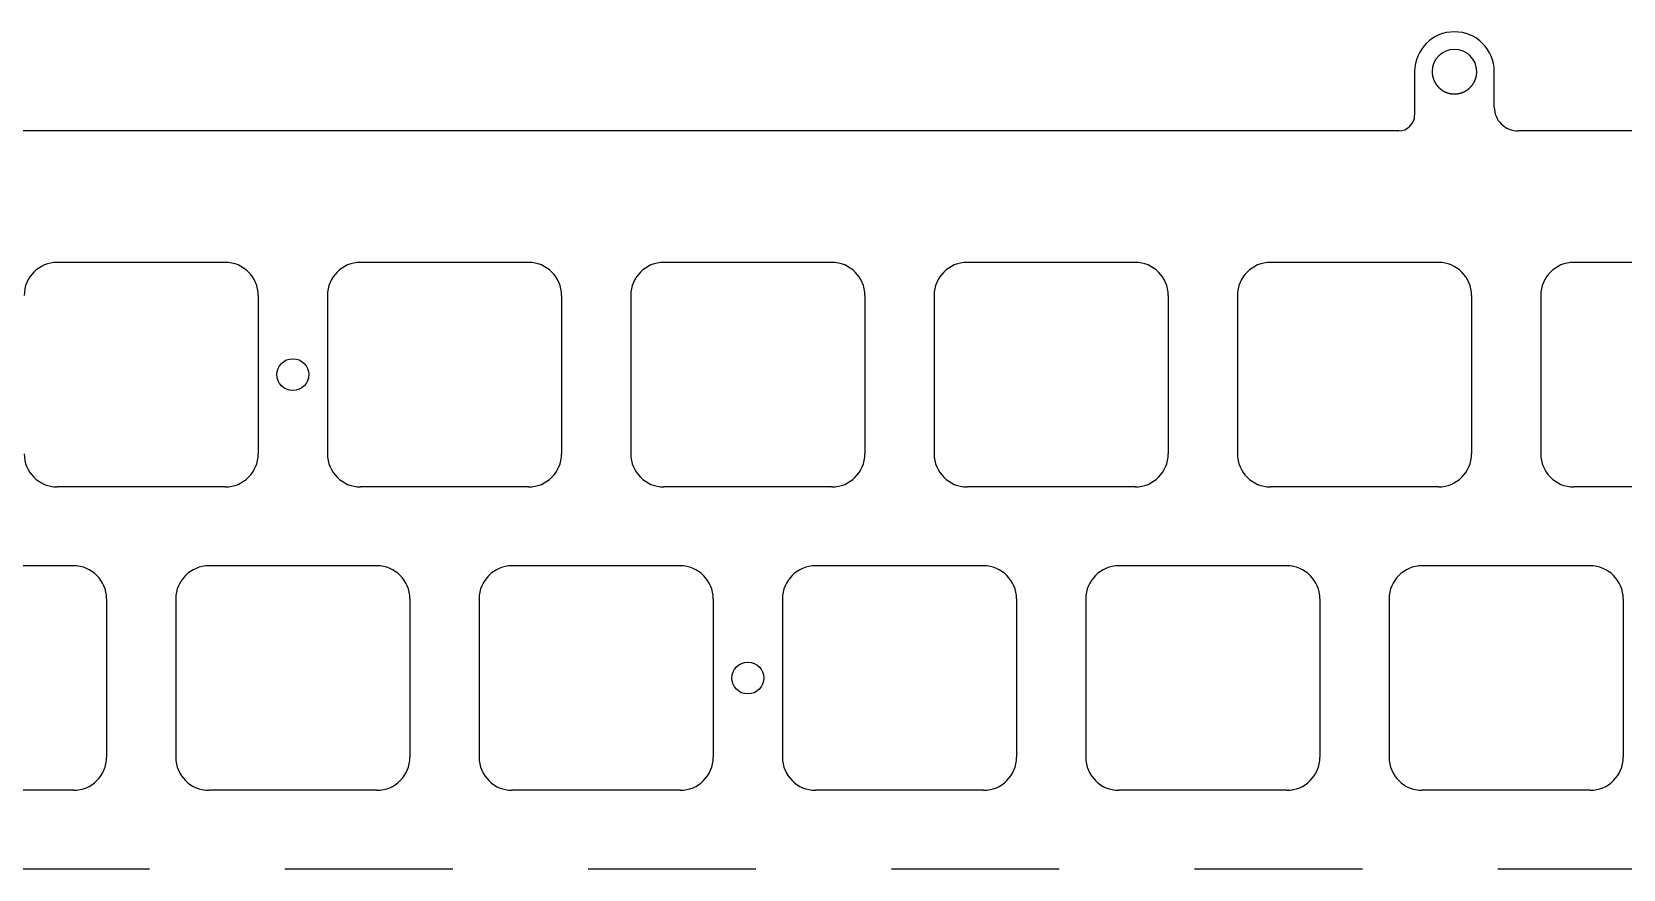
# Model space of a CAD drawing. Header units: millimetres. Extents: x -10 to 277, y -93 to 22.
# Drawn here: x 126.5 to 226.4, y -31 to 21.5 of the extents above; entities that cross this region are included whole.
import ezdxf

# ---------------------------------------------------------------- set-up
doc = ezdxf.new("R2010")
doc.units = ezdxf.units.MM
doc.layers.add('Edge.Cuts', color=53, linetype='CONTINUOUS', true_color=0xc8a339)

msp = doc.modelspace()

# ---------------------------------------------------------------- linework, layer by layer
at = {"layer": 'Edge.Cuts', "linetype": 'CONTINUOUS'}
for p, q in [((213.3295, 19.025023), (213.3295, 16.3)), ((214.4295, 19.025023), (214.42951, 19.019647)), ((214.42951, 19.019647), (214.42954, 19.01425)), ((214.42954, 19.01425), (214.429591, 19.008887)), ((214.429591, 19.008887), (214.429661, 19.003504)), ((214.429661, 19.003504), (214.429752, 18.998153)), ((214.429752, 18.998153), (214.429863, 18.992783)), ((214.429863, 18.992783), (214.429993, 18.987445)), ((217.228969, 18.986044), (217.229219, 18.996647)), ((217.229219, 18.996647), (217.22939, 19.007272)), ((217.22939, 19.007272), (217.229482, 19.017919)), ((217.229482, 19.017919), (217.2295, 19.025023)), ((218.3295, 16.8), (218.3295, 19.025023)), ((214.429993, 18.987445), (214.430145, 18.982086)), ((214.430145, 18.982086), (214.430315, 18.976759)), ((214.430315, 18.976759), (214.430506, 18.971413)), ((214.430506, 18.971413), (214.430717, 18.966096)), ((214.430717, 18.966096), (214.430948, 18.960761)), ((214.430948, 18.960761), (214.431198, 18.955454)), ((214.431198, 18.955454), (214.43147, 18.950129)), ((214.43147, 18.950129), (214.43176, 18.944832)), ((214.43176, 18.944832), (214.432071, 18.939518)), ((214.432071, 18.939518), (214.432401, 18.93423)), ((214.432401, 18.93423), (214.432752, 18.928925)), ((214.432752, 18.928925), (214.433122, 18.923646)), ((214.433122, 18.923646), (214.433513, 18.91835)), ((214.433513, 18.91835), (214.433922, 18.913079)), ((214.433922, 18.913079), (214.434353, 18.907792)), ((214.434353, 18.907792), (214.434802, 18.902529)), ((214.434802, 18.902529), (214.435273, 18.89725)), ((214.435273, 18.89725), (214.435762, 18.891994)), ((214.435762, 18.891994), (214.436272, 18.886723)), ((214.436272, 18.886723), (214.436801, 18.881475)), ((214.436801, 18.881475), (214.437351, 18.876212)), ((214.437351, 18.876212), (214.437919, 18.87097)), ((214.437919, 18.87097), (214.43851, 18.865714)), ((214.43851, 18.865714), (214.439117, 18.86048)), ((214.439117, 18.86048), (214.439747, 18.85523)), ((214.439747, 18.85523), (214.440395, 18.850002)), ((214.440395, 18.850002), (214.441065, 18.844759)), ((214.441065, 18.844759), (214.441752, 18.839537)), ((214.441752, 18.839537), (214.442462, 18.8343)), ((214.442462, 18.8343), (214.443189, 18.829084)), ((214.443189, 18.829084), (214.443939, 18.823854)), ((214.443939, 18.823854), (214.444706, 18.818643)), ((214.444706, 18.818643), (214.445495, 18.813418)), ((214.445495, 18.813418), (214.446302, 18.808212)), ((214.446302, 18.808212), (214.447131, 18.802993)), ((214.447131, 18.802993), (214.447978, 18.797793)), ((214.447978, 18.797793), (214.448848, 18.792579)), ((214.448848, 18.792579), (214.449734, 18.787383)), ((214.449734, 18.787383), (214.450644, 18.782174)), ((214.450644, 18.782174), (214.45157, 18.776983)), ((214.45157, 18.776983), (214.45252, 18.771779)), ((214.45252, 18.771779), (214.453486, 18.766592)), ((214.453486, 18.766592), (214.454476, 18.761393)), ((214.454476, 18.761393), (214.455483, 18.75621)), ((214.455483, 18.75621), (214.456512, 18.751016)), ((214.456512, 18.751016), (214.457559, 18.745837)), ((214.457559, 18.745837), (214.458629, 18.740646)), ((214.458629, 18.740646), (214.459716, 18.735471)), ((214.459716, 18.735471), (214.460827, 18.730285)), ((214.460827, 18.730285), (214.461954, 18.725113)), ((214.461954, 18.725113), (214.463105, 18.719931)), ((214.463105, 18.719931), (214.464272, 18.714763)), ((214.464272, 18.714763), (214.465463, 18.709584)), ((214.465463, 18.709584), (214.466672, 18.704419)), ((214.466672, 18.704419), (214.467903, 18.699244)), ((214.467903, 18.699244), (214.469152, 18.694082)), ((214.469152, 18.694082), (214.470424, 18.68891)), ((214.470424, 18.68891), (214.471714, 18.683751)), ((214.471714, 18.683751), (214.473026, 18.678582)), ((214.473026, 18.678582), (214.474357, 18.673427)), ((214.474357, 18.673427), (214.47571, 18.66826)), ((214.47571, 18.66826), (214.477081, 18.663107)), ((214.477081, 18.663107), (214.478476, 18.657944)), ((214.478476, 18.657944), (214.479887, 18.652793)), ((214.479887, 18.652793), (214.481323, 18.647633)), ((214.481323, 18.647633), (214.482776, 18.642484)), ((214.482776, 18.642484), (214.484252, 18.637326)), ((214.484252, 18.637326), (214.4855, 18.633023)), ((214.4855, 18.633023), (214.486993, 18.627938)), ((214.486993, 18.627938), (214.488511, 18.622844)), ((214.488511, 18.622844), (214.490043, 18.617769)), ((214.490043, 18.617769), (214.4916, 18.612685)), ((214.4916, 18.612685), (214.493171, 18.607621)), ((214.493171, 18.607621), (214.494766, 18.602548)), ((214.494766, 18.602548), (214.496376, 18.597495)), ((214.496376, 18.597495), (214.498009, 18.592433)), ((214.498009, 18.592433), (214.499657, 18.587392)), ((214.499657, 18.587392), (214.501329, 18.582343)), ((214.501329, 18.582343), (214.503016, 18.577314)), ((214.503016, 18.577314), (214.504726, 18.572277)), ((214.504726, 18.572277), (214.506451, 18.567261)), ((214.506451, 18.567261), (214.508199, 18.562238)), ((214.508199, 18.562238), (214.509961, 18.557235)), ((214.509961, 18.557235), (214.511748, 18.552225)), ((214.511748, 18.552225), (214.513548, 18.547236)), ((214.513548, 18.547236), (214.515372, 18.542241)), ((214.515372, 18.542241), (214.517209, 18.537266)), ((214.517209, 18.537266), (214.519071, 18.532285)), ((214.519071, 18.532285), (214.520946, 18.527324)), ((214.520946, 18.527324), (214.522845, 18.522358)), ((214.522845, 18.522358), (214.524757, 18.517413)), ((214.524757, 18.517413), (214.526693, 18.512462)), ((214.526693, 18.512462), (214.528643, 18.507532)), ((214.528643, 18.507532), (214.530616, 18.502597)), ((214.530616, 18.502597), (214.532603, 18.497683)), ((214.532603, 18.497683), (214.534613, 18.492764)), ((214.534613, 18.492764), (214.536636, 18.487865)), ((214.536636, 18.487865), (214.538683, 18.482963)), ((214.538683, 18.482963), (214.540743, 18.478081)), ((214.540743, 18.478081), (214.542827, 18.473195)), ((214.542827, 18.473195), (214.544923, 18.468329)), ((214.544923, 18.468329), (214.547043, 18.46346)), ((214.547043, 18.46346), (214.549176, 18.458612)), ((214.549176, 18.458612), (214.551333, 18.45376)), ((214.551333, 18.45376), (214.553502, 18.448929)), ((214.553502, 18.448929), (214.555695, 18.444095)), ((214.555695, 18.444095), (214.5579, 18.439281)), ((214.5579, 18.439281), (214.560129, 18.434465)), ((214.560129, 18.434465), (214.562371, 18.429669)), ((214.562371, 18.429669), (214.564635, 18.42487)), ((214.564635, 18.42487), (214.566913, 18.420092)), ((214.566913, 18.420092), (214.569214, 18.415312)), ((214.569214, 18.415312), (214.571527, 18.410552)), ((214.571527, 18.410552), (214.573863, 18.405791)), ((214.573863, 18.405791), (214.576212, 18.401049)), ((214.576212, 18.401049), (214.578584, 18.396306)), ((214.578584, 18.396306), (214.580969, 18.391583)), ((214.580969, 18.391583), (214.583376, 18.386859)), ((214.583376, 18.386859), (214.585796, 18.382155)), ((214.585796, 18.382155), (214.58824, 18.37745)), ((214.58824, 18.37745), (214.590695, 18.372765)), ((214.590695, 18.372765), (214.593173, 18.368078)), ((214.593173, 18.368078), (214.595664, 18.363412)), ((214.595664, 18.363412), (214.598178, 18.358746)), ((214.598178, 18.358746), (214.600704, 18.354099)), ((214.600704, 18.354099), (214.603253, 18.349452)), ((214.603253, 18.349452), (214.605813, 18.344825)), ((214.605813, 18.344825), (214.608398, 18.340197)), ((214.608398, 18.340197), (214.610993, 18.335589)), ((214.610993, 18.335589), (214.613612, 18.330982)), ((214.613612, 18.330982), (214.616243, 18.326394)), ((214.616243, 18.326394), (214.618897, 18.321806)), ((214.618897, 18.321806), (214.621563, 18.317238)), ((214.621563, 18.317238), (214.624252, 18.31267)), ((214.624252, 18.31267), (214.626952, 18.308122)), ((214.626952, 18.308122), (214.629676, 18.303575)), ((214.629676, 18.303575), (214.632411, 18.299046)), ((214.632411, 18.299046), (214.63517, 18.294519)), ((214.63517, 18.294519), (214.63794, 18.290011)), ((214.63794, 18.290011), (214.640733, 18.285505)), ((214.640733, 18.285505), (214.643537, 18.281017)), ((214.643537, 18.281017), (214.646365, 18.276531)), ((214.646365, 18.276531), (214.649204, 18.272063)), ((214.649204, 18.272063), (214.652066, 18.267598)), ((214.652066, 18.267598), (214.65494, 18.263151)), ((214.65494, 18.263151), (214.657836, 18.258706)), ((214.657836, 18.258706), (214.660744, 18.25428)), ((214.660744, 18.25428), (214.663675, 18.249856)), ((214.663675, 18.249856), (214.666618, 18.24545)), ((214.666618, 18.24545), (214.669583, 18.241047)), ((214.669583, 18.241047), (214.67256, 18.236662)), ((214.67256, 18.236662), (214.67556, 18.23228)), ((214.67556, 18.23228), (214.678572, 18.227916)), ((214.678572, 18.227916), (214.681606, 18.223554)), ((214.681606, 18.223554), (214.684651, 18.219211)), ((214.684651, 18.219211), (214.68772, 18.214871)), ((214.68772, 18.214871), (214.6908, 18.210549)), ((214.6908, 18.210549), (214.693902, 18.20623)), ((214.693902, 18.20623), (214.697017, 18.201929)), ((214.697017, 18.201929), (214.700154, 18.19763)), ((214.700154, 18.19763), (214.703302, 18.19335)), ((214.703302, 18.19335), (214.706473, 18.189074)), ((214.706473, 18.189074), (214.7095, 18.185023)), ((214.7095, 18.185023), (214.712627, 18.18087)), ((214.712627, 18.18087), (214.715777, 18.17672)), ((214.715777, 18.17672), (214.718944, 18.172582)), ((214.718944, 18.172582), (214.722133, 18.168447)), ((214.722133, 18.168447), (214.725338, 18.164323)), ((214.725338, 18.164323), (214.728566, 18.160204)), ((214.728566, 18.160204), (214.73181, 18.156097)), ((214.73181, 18.156097), (214.735075, 18.151994)), ((214.735075, 18.151994), (214.738357, 18.147904)), ((214.738357, 18.147904), (214.74166, 18.143818)), ((214.74166, 18.143818), (214.744979, 18.139745)), ((214.744979, 18.139745), (214.74832, 18.135678)), ((214.74832, 18.135678), (214.751675, 18.131623)), ((214.751675, 18.131623), (214.755052, 18.127574)), ((214.755052, 18.127574), (214.758443, 18.123539)), ((214.758443, 18.123539), (214.761856, 18.11951)), ((214.761856, 18.11951), (214.765283, 18.115495)), ((214.765283, 18.115495), (214.768732, 18.111486)), ((214.768732, 18.111486), (214.772194, 18.107492)), ((214.772194, 18.107492), (214.775677, 18.103503)), ((214.775677, 18.103503), (214.779174, 18.09953)), ((214.779174, 18.09953), (214.782692, 18.095564)), ((214.782692, 18.095564), (214.786222, 18.091613)), ((214.786222, 18.091613), (214.789774, 18.087669)), ((214.789774, 18.087669), (214.793338, 18.083741)), ((214.793338, 18.083741), (214.796923, 18.079819)), ((214.796923, 18.079819), (214.80052, 18.075915)), ((214.80052, 18.075915), (214.804138, 18.072017)), ((214.804138, 18.072017), (214.807767, 18.068136)), ((214.807767, 18.068136), (214.811417, 18.064263)), ((214.811417, 18.064263), (214.815078, 18.060406)), ((214.815078, 18.060406), (214.81876, 18.056558)), ((214.81876, 18.056558), (214.822453, 18.052727)), ((214.822453, 18.052727), (214.826166, 18.048904)), ((214.826166, 18.048904), (214.829889, 18.045098)), ((214.829889, 18.045098), (214.833633, 18.041301)), ((214.833633, 18.041301), (214.837387, 18.037522)), ((214.837387, 18.037522), (214.841161, 18.033751)), ((214.841161, 18.033751), (214.844945, 18.029999)), ((214.844945, 18.029999), (214.848748, 18.026256)), ((214.848748, 18.026256), (214.852562, 18.022531)), ((214.852562, 18.022531), (214.856395, 18.018814)), ((214.856395, 18.018814), (214.860237, 18.015117)), ((214.860237, 18.015117), (214.864098, 18.011429)), ((214.864098, 18.011429), (214.867969, 18.00776)), ((214.867969, 18.00776), (214.871859, 18.004101)), ((214.871859, 18.004101), (214.875757, 18.000461)), ((214.875757, 18.000461), (214.879675, 17.99683)), ((214.879675, 17.99683), (214.883601, 17.993219)), ((214.883601, 17.993219), (214.887546, 17.989618)), ((216.764586, 17.983413), (216.772482, 17.990554)), ((216.772482, 17.990554), (216.780325, 17.997754)), ((216.780325, 17.997754), (216.788112, 18.005012)), ((216.788112, 18.005012), (216.795845, 18.012328)), ((216.795845, 18.012328), (216.803521, 18.0197)), ((216.803521, 18.0197), (216.81114, 18.027128)), ((216.81114, 18.027128), (216.818701, 18.03461)), ((216.818701, 18.03461), (216.826202, 18.042146)), ((216.826202, 18.042146), (216.833644, 18.049735)), ((216.833644, 18.049735), (216.841024, 18.057375)), ((216.841024, 18.057375), (216.848342, 18.065066)), ((216.848342, 18.065066), (216.855597, 18.072806)), ((216.855597, 18.072806), (216.862788, 18.080595)), ((216.862788, 18.080595), (216.869914, 18.08843)), ((216.869914, 18.08843), (216.876973, 18.096311)), ((216.876973, 18.096311), (216.883965, 18.104237)), ((216.883965, 18.104237), (216.890889, 18.112205)), ((216.890889, 18.112205), (216.897743, 18.120216)), ((216.897743, 18.120216), (216.904527, 18.128266)), ((216.904527, 18.128266), (216.911239, 18.136356)), ((216.911239, 18.136356), (216.917879, 18.144483)), ((216.917879, 18.144483), (216.924445, 18.152646)), ((216.924445, 18.152646), (216.930936, 18.160843)), ((216.930936, 18.160843), (216.937352, 18.169073)), ((216.937352, 18.169073), (216.943691, 18.177335)), ((216.943691, 18.177335), (216.9495, 18.185023)), ((216.9495, 18.185023), (216.95583, 18.19353)), ((216.95583, 18.19353), (216.962092, 18.202078)), ((216.962092, 18.202078), (216.968286, 18.210669)), ((216.968286, 18.210669), (216.974411, 18.2193)), ((216.974411, 18.2193), (216.980468, 18.227973)), ((216.980468, 18.227973), (216.986457, 18.236687)), ((216.986457, 18.236687), (216.992377, 18.245443)), ((216.992377, 18.245443), (216.998228, 18.254239)), ((216.998228, 18.254239), (217.004011, 18.263075)), ((217.004011, 18.263075), (217.009725, 18.271953)), ((217.009725, 18.271953), (217.015371, 18.28087)), ((217.015371, 18.28087), (217.020947, 18.289828)), ((217.020947, 18.289828), (217.026455, 18.298826)), ((217.026455, 18.298826), (217.031893, 18.307863)), ((217.031893, 18.307863), (217.037262, 18.31694)), ((217.037262, 18.31694), (217.042562, 18.326057)), ((217.042562, 18.326057), (217.047793, 18.335212)), ((217.047793, 18.335212), (217.052953, 18.344406)), ((217.052953, 18.344406), (217.058045, 18.353638)), ((217.058045, 18.353638), (217.063066, 18.362909)), ((217.063066, 18.362909), (217.068017, 18.372218)), ((217.068017, 18.372218), (217.072898, 18.381564)), ((217.072898, 18.381564), (217.077708, 18.390947)), ((217.077708, 18.390947), (217.082448, 18.400367)), ((217.082448, 18.400367), (217.087117, 18.409824)), ((217.087117, 18.409824), (217.091715, 18.419316)), ((217.091715, 18.419316), (217.096242, 18.428845)), ((217.096242, 18.428845), (217.100697, 18.438408)), ((217.100697, 18.438408), (217.105081, 18.448006)), ((217.105081, 18.448006), (217.109392, 18.457639)), ((217.109392, 18.457639), (217.113632, 18.467305)), ((217.113632, 18.467305), (217.117799, 18.477004)), ((217.117799, 18.477004), (217.121894, 18.486736)), ((217.121894, 18.486736), (217.125915, 18.4965)), ((217.125915, 18.4965), (217.129864, 18.506295)), ((217.129864, 18.506295), (217.133739, 18.516121)), ((217.133739, 18.516121), (217.13754, 18.525976)), ((217.13754, 18.525976), (217.141268, 18.535861)), ((217.141268, 18.535861), (217.144921, 18.545775)), ((217.144921, 18.545775), (217.148499, 18.555716)), ((217.148499, 18.555716), (217.152002, 18.565684)), ((217.152002, 18.565684), (217.15543, 18.575677)), ((217.15543, 18.575677), (217.158783, 18.585696)), ((217.158783, 18.585696), (217.16206, 18.595739)), ((217.16206, 18.595739), (217.16526, 18.605804)), ((217.16526, 18.605804), (217.168384, 18.615891)), ((217.168384, 18.615891), (217.171431, 18.625999)), ((217.171431, 18.625999), (217.1735, 18.633023)), ((217.1735, 18.633023), (217.176451, 18.643284)), ((217.176451, 18.643284), (217.179321, 18.65355)), ((217.179321, 18.65355), (217.182109, 18.663819)), ((217.182109, 18.663819), (217.184816, 18.674092)), ((217.184816, 18.674092), (217.187442, 18.68437)), ((217.187442, 18.68437), (217.189987, 18.694653)), ((217.189987, 18.694653), (217.192451, 18.704941)), ((217.192451, 18.704941), (217.194835, 18.715235)), ((217.194835, 18.715235), (217.197138, 18.725534)), ((217.197138, 18.725534), (217.199361, 18.73584)), ((217.199361, 18.73584), (217.201505, 18.746152)), ((217.201505, 18.746152), (217.203568, 18.75647)), ((217.203568, 18.75647), (217.205552, 18.766796)), ((217.205552, 18.766796), (217.207456, 18.777129)), ((217.207456, 18.777129), (217.20928, 18.78747)), ((217.20928, 18.78747), (217.211026, 18.797819)), ((217.211026, 18.797819), (217.212692, 18.808177)), ((217.212692, 18.808177), (217.214279, 18.818543)), ((217.214279, 18.818543), (217.215787, 18.828919)), ((217.215787, 18.828919), (217.217216, 18.839305)), ((217.217216, 18.839305), (217.218567, 18.849701)), ((217.218567, 18.849701), (217.219838, 18.860108)), ((217.219838, 18.860108), (217.221031, 18.870527)), ((217.221031, 18.870527), (217.222146, 18.880957)), ((217.222146, 18.880957), (217.223181, 18.891399)), ((217.223181, 18.891399), (217.224139, 18.901855)), ((217.224139, 18.901855), (217.225017, 18.912324)), ((217.225017, 18.912324), (217.225817, 18.922807)), ((217.225817, 18.922807), (217.226539, 18.933305)), ((217.226539, 18.933305), (217.227182, 18.943818)), ((217.227182, 18.943818), (217.227747, 18.954348)), ((217.227747, 18.954348), (217.228233, 18.964895)), ((217.228233, 18.964895), (217.22864, 18.97546)), ((217.22864, 18.97546), (217.228969, 18.986044)), ((214.887546, 17.989618), (214.891499, 17.986036)), ((214.891499, 17.986036), (214.895471, 17.982465)), ((214.895471, 17.982465), (214.899451, 17.978914)), ((214.899451, 17.978914), (214.903449, 17.975372)), ((214.903449, 17.975372), (214.907455, 17.971852)), ((214.907455, 17.971852), (214.911479, 17.968341)), ((214.911479, 17.968341), (214.915511, 17.964851)), ((214.915511, 17.964851), (214.91956, 17.961371)), ((214.91956, 17.961371), (214.923617, 17.957912)), ((214.923617, 17.957912), (214.927692, 17.954464)), ((214.927692, 17.954464), (214.931773, 17.951037)), ((214.931773, 17.951037), (214.935873, 17.94762)), ((214.935873, 17.94762), (214.939979, 17.944224)), ((214.939979, 17.944224), (214.944103, 17.94084)), ((214.944103, 17.94084), (214.948233, 17.937476)), ((214.948233, 17.937476), (214.95238, 17.934124)), ((214.95238, 17.934124), (214.956534, 17.930793)), ((214.956534, 17.930793), (214.960705, 17.927474)), ((214.960705, 17.927474), (214.964882, 17.924176)), ((214.964882, 17.924176), (214.969076, 17.920889)), ((214.969076, 17.920889), (214.973275, 17.917624)), ((214.973275, 17.917624), (214.977492, 17.914371)), ((214.977492, 17.914371), (214.981714, 17.911139)), ((214.981714, 17.911139), (214.985953, 17.907919)), ((214.985953, 17.907919), (214.990197, 17.904721)), ((214.990197, 17.904721), (214.994458, 17.901535)), ((214.994458, 17.901535), (214.998724, 17.89837)), ((214.998724, 17.89837), (215.003007, 17.895218)), ((215.003007, 17.895218), (215.007293, 17.892088)), ((215.007293, 17.892088), (215.011597, 17.88897)), ((215.011597, 17.88897), (215.015905, 17.885874)), ((215.015905, 17.885874), (215.02023, 17.882791)), ((215.02023, 17.882791), (215.024558, 17.879729)), ((215.024558, 17.879729), (215.028904, 17.876681)), ((215.028904, 17.876681), (215.033252, 17.873654)), ((215.033252, 17.873654), (215.037618, 17.87064)), ((215.037618, 17.87064), (215.041986, 17.867648)), ((215.041986, 17.867648), (215.046372, 17.86467)), ((215.046372, 17.86467), (215.05076, 17.861713)), ((215.05076, 17.861713), (215.055165, 17.858769)), ((215.055165, 17.858769), (215.059572, 17.855848)), ((215.059572, 17.855848), (215.063996, 17.85294)), ((215.063996, 17.85294), (215.068423, 17.850054)), ((215.068423, 17.850054), (215.072866, 17.847182)), ((215.072866, 17.847182), (215.077311, 17.844331)), ((215.077311, 17.844331), (215.081773, 17.841495)), ((215.081773, 17.841495), (215.086237, 17.83868)), ((215.086237, 17.83868), (215.090716, 17.83588)), ((215.090716, 17.83588), (215.095199, 17.833101)), ((215.095199, 17.833101), (215.099696, 17.830336)), ((215.099696, 17.830336), (215.104196, 17.827594)), ((215.104196, 17.827594), (215.108712, 17.824866)), ((215.108712, 17.824866), (215.113229, 17.822159)), ((215.113229, 17.822159), (215.117762, 17.819467)), ((215.117762, 17.819467), (215.122297, 17.816797)), ((215.122297, 17.816797), (215.126847, 17.814141)), ((215.126847, 17.814141), (215.131399, 17.811508)), ((215.131399, 17.811508), (215.135966, 17.808889)), ((215.135966, 17.808889), (215.140535, 17.806292)), ((215.140535, 17.806292), (215.145119, 17.803709)), ((215.145119, 17.803709), (215.149704, 17.801149)), ((215.149704, 17.801149), (215.154305, 17.798603)), ((215.154305, 17.798603), (215.158907, 17.79608)), ((215.158907, 17.79608), (215.163523, 17.793571)), ((215.163523, 17.793571), (215.170676, 17.789729)), ((215.170676, 17.789729), (215.17532, 17.787264)), ((215.17532, 17.787264), (215.179977, 17.784814)), ((215.179977, 17.784814), (215.184646, 17.78238)), ((215.184646, 17.78238), (215.189328, 17.779963)), ((215.189328, 17.779963), (215.194021, 17.777562)), ((215.194021, 17.777562), (215.198727, 17.775177)), ((215.198727, 17.775177), (215.203443, 17.77281)), ((215.203443, 17.77281), (215.208172, 17.770458)), ((215.208172, 17.770458), (215.212911, 17.768124)), ((215.212911, 17.768124), (215.217663, 17.765806)), ((215.217663, 17.765806), (215.222424, 17.763505)), ((215.222424, 17.763505), (215.227197, 17.761221)), ((215.227197, 17.761221), (215.231979, 17.758955)), ((215.231979, 17.758955), (215.236774, 17.756705)), ((215.236774, 17.756705), (215.241576, 17.754474)), ((215.241576, 17.754474), (215.246391, 17.752258)), ((215.246391, 17.752258), (215.251214, 17.750062)), ((215.251214, 17.750062), (215.256048, 17.747882)), ((215.256048, 17.747882), (215.26089, 17.74572)), ((215.26089, 17.74572), (215.265744, 17.743575)), ((215.265744, 17.743575), (215.270604, 17.74145)), ((215.270604, 17.74145), (215.275476, 17.73934)), ((215.275476, 17.73934), (215.280354, 17.737251)), ((215.280354, 17.737251), (215.285243, 17.735178)), ((215.285243, 17.735178), (215.290138, 17.733124)), ((215.290138, 17.733124), (215.295045, 17.731087)), ((215.295045, 17.731087), (215.299956, 17.72907)), ((215.299956, 17.72907), (215.304879, 17.72707)), ((215.304879, 17.72707), (215.309806, 17.72509)), ((215.309806, 17.72509), (215.314744, 17.723127)), ((215.314744, 17.723127), (215.319687, 17.721183)), ((215.319687, 17.721183), (215.32464, 17.719258)), ((215.32464, 17.719258), (215.329597, 17.717352)), ((215.329597, 17.717352), (215.334564, 17.715463)), ((215.334564, 17.715463), (215.339534, 17.713595)), ((215.339534, 17.713595), (215.344515, 17.711744)), ((215.344515, 17.711744), (215.349499, 17.709914)), ((215.349499, 17.709914), (215.354493, 17.708101)), ((215.354493, 17.708101), (215.359489, 17.706309)), ((215.359489, 17.706309), (215.364495, 17.704534)), ((215.364495, 17.704534), (215.369503, 17.70278)), ((215.369503, 17.70278), (215.37452, 17.701044)), ((215.37452, 17.701044), (215.379539, 17.699329)), ((215.379539, 17.699329), (215.384568, 17.697631)), ((215.384568, 17.697631), (215.389598, 17.695954)), ((215.389598, 17.695954), (215.394637, 17.694295)), ((215.394637, 17.694295), (215.399676, 17.692658)), ((215.399676, 17.692658), (215.404725, 17.691038)), ((215.404725, 17.691038), (215.409774, 17.689439)), ((215.409774, 17.689439), (215.414831, 17.687858)), ((215.414831, 17.687858), (215.419889, 17.686299)), ((215.419889, 17.686299), (215.424955, 17.684758)), ((215.424955, 17.684758), (215.430021, 17.683237)), ((215.430021, 17.683237), (215.435095, 17.681736)), ((215.435095, 17.681736), (215.440168, 17.680255)), ((215.440168, 17.680255), (215.445249, 17.678793)), ((215.445249, 17.678793), (215.450329, 17.677352)), ((215.450329, 17.677352), (215.455417, 17.67593)), ((215.455417, 17.67593), (215.460504, 17.674529)), ((215.460504, 17.674529), (215.465598, 17.673146)), ((215.465598, 17.673146), (215.47069, 17.671785)), ((215.47069, 17.671785), (215.47579, 17.670442)), ((215.47579, 17.670442), (215.484884, 17.6681)), ((215.484884, 17.6681), (215.495077, 17.665553)), ((215.495077, 17.665553), (215.505303, 17.663079)), ((215.505303, 17.663079), (215.515561, 17.660681)), ((215.515561, 17.660681), (215.525849, 17.658358)), ((215.525849, 17.658358), (215.536165, 17.65611)), ((215.536165, 17.65611), (215.546509, 17.653938)), ((215.546509, 17.653938), (215.556878, 17.651842)), ((215.556878, 17.651842), (215.562072, 17.650823)), ((215.562072, 17.650823), (215.567272, 17.649824)), ((215.567272, 17.649824), (215.572477, 17.648843)), ((215.572477, 17.648843), (215.577688, 17.647882)), ((215.577688, 17.647882), (215.582904, 17.64694)), ((215.582904, 17.64694), (215.588126, 17.646018)), ((215.588126, 17.646018), (215.593352, 17.645115)), ((215.593352, 17.645115), (215.598583, 17.644232)), ((215.598583, 17.644232), (215.603819, 17.643368)), ((215.603819, 17.643368), (215.609059, 17.642523)), ((215.609059, 17.642523), (215.614303, 17.641698)), ((215.614303, 17.641698), (215.619551, 17.640893)), ((215.619551, 17.640893), (215.624803, 17.640108)), ((215.624803, 17.640108), (215.630059, 17.639342)), ((215.630059, 17.639342), (215.635318, 17.638596)), ((215.635318, 17.638596), (215.64058, 17.637869)), ((215.64058, 17.637869), (215.645845, 17.637163)), ((215.645845, 17.637163), (215.651114, 17.636476)), ((215.651114, 17.636476), (215.656384, 17.635809)), ((215.656384, 17.635809), (215.661658, 17.635162)), ((215.661658, 17.635162), (215.666933, 17.634535)), ((215.666933, 17.634535), (215.672212, 17.633927)), ((215.672212, 17.633927), (215.677491, 17.63334)), ((215.677491, 17.63334), (215.682773, 17.632773)), ((215.682773, 17.632773), (215.688055, 17.632225)), ((215.688055, 17.632225), (215.69334, 17.631697)), ((215.69334, 17.631697), (215.698625, 17.63119)), ((215.698625, 17.63119), (215.703913, 17.630702)), ((215.703913, 17.630702), (215.709199, 17.630235)), ((215.709199, 17.630235), (215.714488, 17.629787)), ((215.714488, 17.629787), (215.719776, 17.62936)), ((215.719776, 17.62936), (215.725066, 17.628953)), ((215.725066, 17.628953), (215.730353, 17.628565)), ((215.730353, 17.628565), (215.735643, 17.628198)), ((215.735643, 17.628198), (215.740931, 17.627851)), ((215.740931, 17.627851), (215.74622, 17.627524)), ((215.74622, 17.627524), (215.751506, 17.627217)), ((215.751506, 17.627217), (215.756794, 17.62693)), ((215.756794, 17.62693), (215.762078, 17.626663)), ((215.762078, 17.626663), (215.767364, 17.626417)), ((215.767364, 17.626417), (215.772646, 17.62619)), ((215.772646, 17.62619), (215.777929, 17.625984)), ((215.777929, 17.625984), (215.783207, 17.625797)), ((215.783207, 17.625797), (215.788486, 17.625631)), ((215.788486, 17.625631), (215.793761, 17.625485)), ((215.793761, 17.625485), (215.799036, 17.625359)), ((215.799036, 17.625359), (215.804306, 17.625253)), ((215.804306, 17.625253), (215.809576, 17.625167)), ((215.809576, 17.625167), (215.814841, 17.625101)), ((215.814841, 17.625101), (215.820106, 17.625055)), ((215.820106, 17.625055), (215.8295, 17.625023)), ((215.8295, 17.625023), (215.840005, 17.625063)), ((215.840005, 17.625063), (215.850522, 17.625183)), ((215.850522, 17.625183), (215.86105, 17.625383)), ((215.86105, 17.625383), (215.871588, 17.625663)), ((215.871588, 17.625663), (215.882135, 17.626024)), ((215.882135, 17.626024), (215.892689, 17.626464)), ((215.892689, 17.626464), (215.903249, 17.626985)), ((215.903249, 17.626985), (215.913813, 17.627586)), ((215.913813, 17.627586), (215.92438, 17.628268)), ((215.92438, 17.628268), (215.934949, 17.629029)), ((215.934949, 17.629029), (215.945518, 17.629871)), ((215.945518, 17.629871), (215.956085, 17.630793)), ((215.956085, 17.630793), (215.966649, 17.631795)), ((215.966649, 17.631795), (215.97721, 17.632877)), ((215.97721, 17.632877), (215.987764, 17.634038)), ((215.987764, 17.634038), (215.998311, 17.635279)), ((215.998311, 17.635279), (216.00885, 17.6366)), ((216.00885, 17.6366), (216.019378, 17.638)), ((216.019378, 17.638), (216.029894, 17.639479)), ((216.029894, 17.639479), (216.040397, 17.641037)), ((216.040397, 17.641037), (216.050885, 17.642674)), ((216.050885, 17.642674), (216.061357, 17.644389)), ((216.061357, 17.644389), (216.066587, 17.645276)), ((216.066587, 17.645276), (216.071812, 17.646182)), ((216.071812, 17.646182), (216.077032, 17.647108)), ((216.077032, 17.647108), (216.082247, 17.648053)), ((216.082247, 17.648053), (216.087456, 17.649018)), ((216.087456, 17.649018), (216.092661, 17.650002)), ((216.092661, 17.650002), (216.09786, 17.651005)), ((216.09786, 17.651005), (216.103053, 17.652027)), ((216.103053, 17.652027), (216.10824, 17.653069)), ((216.10824, 17.653069), (216.113421, 17.65413)), ((216.113421, 17.65413), (216.118595, 17.65521)), ((216.118595, 17.65521), (216.123764, 17.656309)), ((216.123764, 17.656309), (216.128925, 17.657427)), ((216.128925, 17.657427), (216.13408, 17.658564)), ((216.13408, 17.658564), (216.139227, 17.65972)), ((216.139227, 17.65972), (216.144367, 17.660895)), ((216.144367, 17.660895), (216.1495, 17.662088)), ((216.1495, 17.662088), (216.154626, 17.663301)), ((216.154626, 17.663301), (216.159743, 17.664532)), ((216.159743, 17.664532), (216.164852, 17.665782)), ((216.164852, 17.665782), (216.174115, 17.6681)), ((216.174115, 17.6681), (216.184295, 17.670727)), ((216.184295, 17.670727), (216.194466, 17.673433)), ((216.194466, 17.673433), (216.204625, 17.67622)), ((216.204625, 17.67622), (216.214773, 17.679085)), ((216.214773, 17.679085), (216.224906, 17.682031)), ((216.224906, 17.682031), (216.235026, 17.685055)), ((216.235026, 17.685055), (216.245129, 17.688157)), ((216.245129, 17.688157), (216.255216, 17.691338)), ((216.255216, 17.691338), (216.265285, 17.694597)), ((216.265285, 17.694597), (216.275334, 17.697934)), ((216.275334, 17.697934), (216.285363, 17.701349)), ((216.285363, 17.701349), (216.295371, 17.70484)), ((216.295371, 17.70484), (216.305355, 17.708408)), ((216.305355, 17.708408), (216.315315, 17.712052)), ((216.315315, 17.712052), (216.325249, 17.715771)), ((216.325249, 17.715771), (216.335156, 17.719566)), ((216.335156, 17.719566), (216.345035, 17.723436)), ((216.345035, 17.723436), (216.354885, 17.72738)), ((216.354885, 17.72738), (216.364704, 17.731397)), ((216.364704, 17.731397), (216.374491, 17.735488)), ((216.374491, 17.735488), (216.384244, 17.739651)), ((216.384244, 17.739651), (216.393962, 17.743886)), ((216.393962, 17.743886), (216.403644, 17.748193)), ((216.403644, 17.748193), (216.413288, 17.75257)), ((216.413288, 17.75257), (216.422893, 17.757017)), ((216.422893, 17.757017), (216.432458, 17.761534)), ((216.432458, 17.761534), (216.441981, 17.766119)), ((216.441981, 17.766119), (216.451461, 17.770772)), ((216.451461, 17.770772), (216.460896, 17.775492)), ((216.460896, 17.775492), (216.470285, 17.780279)), ((216.470285, 17.780279), (216.479626, 17.785131)), ((216.479626, 17.785131), (216.488323, 17.789729)), ((216.488323, 17.789729), (216.49754, 17.79469)), ((216.49754, 17.79469), (216.506724, 17.799724)), ((216.506724, 17.799724), (216.515877, 17.804831)), ((216.515877, 17.804831), (216.524995, 17.810011)), ((216.524995, 17.810011), (216.534081, 17.815264)), ((216.534081, 17.815264), (216.543132, 17.82059)), ((216.543132, 17.82059), (216.552149, 17.825987)), ((216.552149, 17.825987), (216.561131, 17.831457)), ((216.561131, 17.831457), (216.570077, 17.836998)), ((216.570077, 17.836998), (216.578987, 17.842611)), ((216.578987, 17.842611), (216.587861, 17.848295)), ((216.587861, 17.848295), (216.596697, 17.85405)), ((216.596697, 17.85405), (216.605495, 17.859876)), ((216.605495, 17.859876), (216.614255, 17.865772)), ((216.614255, 17.865772), (216.622976, 17.871738)), ((216.622976, 17.871738), (216.631657, 17.877773)), ((216.631657, 17.877773), (216.640297, 17.883877)), ((216.640297, 17.883877), (216.648897, 17.89005)), ((216.648897, 17.89005), (216.657455, 17.896292)), ((216.657455, 17.896292), (216.665971, 17.902601)), ((216.665971, 17.902601), (216.674444, 17.908978)), ((216.674444, 17.908978), (216.682873, 17.915421)), ((216.682873, 17.915421), (216.691257, 17.921931)), ((216.691257, 17.921931), (216.699597, 17.928507)), ((216.699597, 17.928507), (216.70789, 17.935148)), ((216.70789, 17.935148), (216.716136, 17.941854)), ((216.716136, 17.941854), (216.724335, 17.948624)), ((216.724335, 17.948624), (216.732485, 17.955458)), ((216.732485, 17.955458), (216.740587, 17.962354)), ((216.740587, 17.962354), (216.748638, 17.969313)), ((216.748638, 17.969313), (216.756638, 17.976333)), ((216.756638, 17.976333), (216.764586, 17.983413)), ((212.3295, 15.3), (54.3705, 15.3)), ((270.6, 15.3), (219.8295, 15.3)), ((138.625, 7.05), (128.075, 7.05)), ((157.675, 7.05), (147.125, 7.05)), ((176.725, 7.05), (166.175, 7.05)), ((195.775, 7.05), (185.225, 7.05)), ((214.825, 7.05), (204.275, 7.05)), ((233.875, 7.05), (223.325, 7.05)), ((140.7, 4.975), (140.7, -4.975)), ((145.05, 4.975), (145.05, -4.975)), ((159.75, 4.975), (159.75, -4.975)), ((164.1, 4.975), (164.1, -4.975)), ((178.8, 4.975), (178.8, -4.975)), ((183.15, 4.975), (183.15, -4.975)), ((197.85, 4.975), (197.85, -4.975)), ((202.2, 4.975), (202.2, -4.975)), ((216.9, 4.975), (216.9, -4.975)), ((221.25, 4.975), (221.25, -4.975)), ((138.625, -7.05), (128.075, -7.05)), ((157.675, -7.05), (147.125, -7.05)), ((176.725, -7.05), (166.175, -7.05)), ((195.775, -7.05), (185.225, -7.05)), ((214.825, -7.05), (204.275, -7.05)), ((233.875, -7.05), (223.325, -7.05)), ((129.1, -12), (118.55, -12)), ((148.15, -12), (137.6, -12)), ((167.2, -12), (156.65, -12)), ((186.25, -12), (175.7, -12)), ((205.3, -12), (194.75, -12)), ((224.35, -12), (213.8, -12)), ((131.175, -14.075), (131.175, -24.025)), ((135.525, -14.075), (135.525, -24.025)), ((150.225, -14.075), (150.225, -24.025)), ((154.575, -14.075), (154.575, -24.025)), ((169.275, -14.075), (169.275, -24.025)), ((173.625, -14.075), (173.625, -24.025)), ((188.325, -14.075), (188.325, -24.025)), ((192.675, -14.075), (192.675, -24.025)), ((207.375, -14.075), (207.375, -24.025)), ((211.725, -14.075), (211.725, -24.025)), ((226.425, -14.075), (226.425, -24.025)), ((129.1, -26.1), (118.55, -26.1)), ((148.15, -26.1), (137.6, -26.1)), ((167.2, -26.1), (156.65, -26.1)), ((186.25, -26.1), (175.7, -26.1)), ((205.3, -26.1), (194.75, -26.1)), ((224.35, -26.1), (213.8, -26.1)), ((133.8625, -31.05), (123.3125, -31.05)), ((152.9125, -31.05), (142.3625, -31.05)), ((171.9625, -31.05), (161.4125, -31.05)), ((191.0125, -31.05), (180.4625, -31.05)), ((210.0625, -31.05), (199.5125, -31.05)), ((229.1125, -31.05), (218.5625, -31.05))]:
    msp.add_line(p, q, dxfattribs=at)
at = {"layer": 'Edge.Cuts'}
for centre in [(142.875, 0), (171.45, -19.05)]:
    msp.add_circle(centre, 1, dxfattribs=at)
for centre, radius, start, end in [((215.8295, 19.025023), 2.5, 0, 180), ((215.8295, 19.025023), 1.4, 0, 180), ((212.329497, 16.300003), 1.000003, -89.99982811, -0.00017189), ((219.829499, 16.799999), 1.499999, -180.0000382, -89.9999618), ((128.075, 4.975), 2.075, 90, 180), ((138.625, 4.975), 2.075, 0, 90), ((147.125, 4.975), 2.075, 90, 180), ((157.675, 4.975), 2.075, 0, 90), ((166.175, 4.975), 2.075, 90, 180), ((176.725, 4.975), 2.075, 0, 90), ((185.225, 4.975), 2.075, 90, 180), ((195.775, 4.975), 2.075, 0, 90), ((204.275, 4.975), 2.075, 90, 180), ((214.825, 4.975), 2.075, 0, 90), ((223.325, 4.975), 2.075, 90, 180), ((128.075, -4.975), 2.075, -180, -90), ((138.625, -4.975), 2.075, -90, 0), ((147.125, -4.975), 2.075, -180, -90), ((157.675, -4.975), 2.075, -90, 0), ((166.175, -4.975), 2.075, -180, -90), ((176.725, -4.975), 2.075, -90, 0), ((185.225, -4.975), 2.075, -180, -90), ((195.775, -4.975), 2.075, -90, 0), ((204.275, -4.975), 2.075, -180, -90), ((214.825, -4.975), 2.075, -90, 0), ((223.325, -4.975), 2.075, -180, -90), ((129.1, -14.075), 2.075, 0, 90), ((137.6, -14.075), 2.075, 90, 180), ((148.15, -14.075), 2.075, 0, 90), ((156.65, -14.075), 2.075, 90, 180), ((167.2, -14.075), 2.075, 0, 90), ((175.7, -14.075), 2.075, 90, 180), ((186.25, -14.075), 2.075, 0, 90), ((194.75, -14.075), 2.075, 90, 180), ((205.3, -14.075), 2.075, 0, 90), ((213.8, -14.075), 2.075, 90, 180), ((224.35, -14.075), 2.075, 0, 90), ((129.1, -24.025), 2.075, -90, 0), ((137.6, -24.025), 2.075, -180, -90), ((148.15, -24.025), 2.075, -90, 0), ((156.65, -24.025), 2.075, -180, -90), ((167.2, -24.025), 2.075, -90, 0), ((175.7, -24.025), 2.075, -180, -90), ((186.25, -24.025), 2.075, -90, 0), ((194.75, -24.025), 2.075, -180, -90), ((205.3, -24.025), 2.075, -90, 0), ((213.8, -24.025), 2.075, -180, -90), ((224.35, -24.025), 2.075, -90, 0)]:
    msp.add_arc(centre, radius, start, end, dxfattribs=at)

doc.saveas('drawing.dxf')
